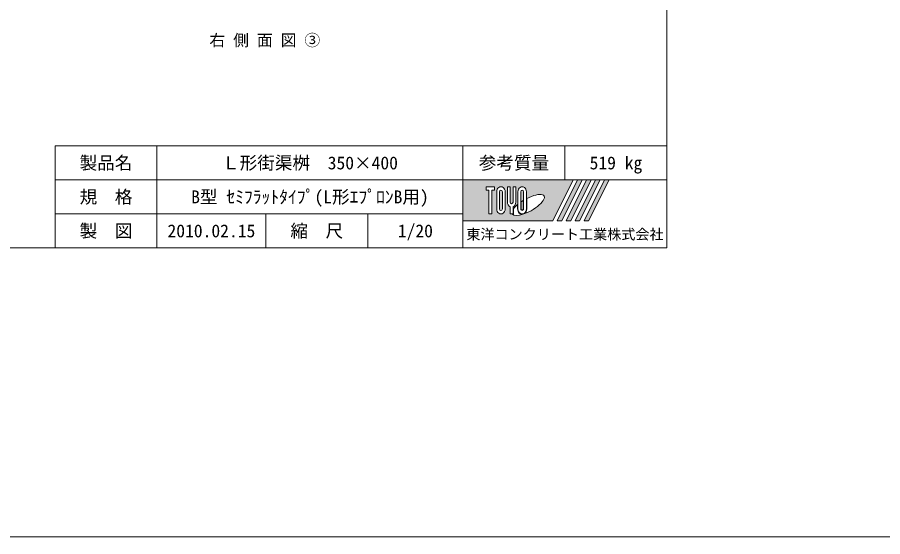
# Model space of a CAD drawing. Units: millimetres at full size; details may follow other scales. Extents: x 4207 to 15359, y -7728 to 211.
# Drawn here: x 7126 to 9672, y -7728 to -6200 of the extents above; entities that cross this region are included whole.
import ezdxf
from ezdxf.enums import TextEntityAlignment as Align

# ---------------------------------------------------------------- set-up
doc = ezdxf.new("R2010")
doc.units = ezdxf.units.MM
doc.header["$LTSCALE"] = 15
doc.layers.add('寸法線', color=7, linetype='Continuous', lineweight=9)
doc.layers.add('枠', color=5, linetype='Continuous', lineweight=5)
doc.styles.add('ＭＳ ゴシック', font='')
doc.styles.get('ＭＳ ゴシック').set_extended_font_data('MS Gothic')

msp = doc.modelspace()

# ---------------------------------------------------------------- hatches: boundary and pattern name
at = {"layer": '枠'}
h = msp.add_hatch(color=7, dxfattribs=at)
h.paths.add_polyline_path([(8437.1, -6678.4), (8437.1, -6798.4), (8701.1, -6798.4), (8761.1, -6678.4)])
edge = h.paths.add_edge_path(flags=16)
edge.add_ellipse((8628.78, -6752.27), major_axis=(47.01585, 26.31662), ratio=0.34714733951099963, start_angle=-144.31121569395435, end_angle=72.18990356030616, ccw=False)
edge.add_ellipse((8611.37, -6763.63), major_axis=(-0, 16), ratio=0.8463541875, start_angle=-160.70345584572, end_angle=-90.00000000005076)
edge.add_line((8624.91, -6763.63), (8624.91, -6733.13))
edge = h.paths.add_edge_path(flags=16)
edge.add_ellipse((8611.37, -6713.17), major_axis=(-0, 14.76923), ratio=0.8463541534423831, start_angle=-90.00000000000472, end_angle=89.99999999999545, ccw=False)
edge.add_line((8623.87, -6713.17), (8623.87, -6763.63))
edge.add_ellipse((8611.37, -6763.63), major_axis=(0, 14.76923), ratio=0.8463541534423831, start_angle=90.0000000000266, end_angle=-89.99999999997277, ccw=False)
edge.add_line((8598.87, -6763.63), (8598.87, -6713.17))
edge = h.paths.add_edge_path(flags=16)
edge.add_line((8615.53, -6713.17), (8615.53, -6763.63))
edge.add_ellipse((8611.37, -6763.63), major_axis=(-0, 4.92308), ratio=0.8463542211507153, start_angle=89.99999999997021, end_angle=-90.00000000002962, ccw=False)
edge.add_line((8607.2, -6763.63), (8607.2, -6713.17))
edge.add_ellipse((8611.37, -6713.17), major_axis=(-0, 4.92308), ratio=0.8463542211507153, start_angle=-90.00000000005912, end_angle=89.99999999994031, ccw=False)
edge = h.paths.add_edge_path(flags=16)
edge.add_line((8614.49, -6738.96), (8614.49, -6763.63))
edge.add_ellipse((8611.37, -6763.63), major_axis=(0, 3.69231), ratio=0.8463540961371586, start_angle=90.0000000001578, end_angle=-89.99999999984169, ccw=False)
edge.add_line((8608.24, -6763.63), (8608.24, -6743))
edge.add_ellipse((8628.78, -6752.27), major_axis=(47.01585, 26.31662), ratio=0.34714733951099963, start_angle=107.79174152027852, end_angle=126.47131839506872, ccw=False)
edge = h.paths.add_edge_path(flags=16)
edge.add_line((8592.62, -6698.4), (8592.62, -6743.63))
edge.add_ellipse((8580.12, -6743.63), major_axis=(0, 14.76923), ratio=0.8463541534423831, start_angle=-163.34116673754124, end_angle=-89.99999999998113, ccw=False)
edge.add_line((8584.28, -6757.55), (8584.28, -6778.4))
edge.add_line((8584.28, -6778.4), (8575.95, -6778.4))
edge.add_line((8575.95, -6778.4), (8575.95, -6757.55))
edge.add_ellipse((8580.12, -6743.63), major_axis=(-0, 14.76923), ratio=0.8463541534423831, start_angle=89.9999999999813, end_angle=163.34116673754113, ccw=False)
edge.add_line((8567.62, -6743.63), (8567.62, -6698.4))
edge.add_line((8567.62, -6698.4), (8575.95, -6698.4))
edge.add_line((8575.95, -6698.4), (8575.95, -6743.63))
edge.add_ellipse((8580.12, -6743.63), major_axis=(0, 4.92308), ratio=0.8463542211507153, start_angle=90.00000000004619, end_angle=-89.99999999995396)
edge.add_line((8584.28, -6743.63), (8584.28, -6698.4))
edge.add_line((8584.28, -6698.4), (8592.62, -6698.4))
edge = h.paths.add_edge_path(flags=16)
edge.add_line((8597.82, -6750.89), (8597.82, -6763.63))
edge.add_ellipse((8611.37, -6763.63), major_axis=(0, 16), ratio=0.8463541875, start_angle=90.00000000001806, end_angle=-171.54426984634338)
edge.add_ellipse((8628.78, -6752.27), major_axis=(47.01585, 26.31662), ratio=0.34714733951099963, start_angle=-178.6495357090032, end_angle=-148.2924418321519, ccw=False)
edge.add_line((8582.49, -6779.63), (8585.32, -6779.63))
edge.add_line((8585.32, -6779.63), (8585.32, -6764.03))
edge.add_ellipse((8628.78, -6752.27), major_axis=(47.01585, 26.31662), ratio=0.34714733951099963, start_angle=148.21912017273542, end_angle=165.90812154571032, ccw=False)
edge = h.paths.add_edge_path(flags=16)
edge.add_ellipse((8548.87, -6713.17), major_axis=(0, 14.76923), ratio=0.8463541534423831, start_angle=-89.9999999999693, end_angle=90.00000000003081, ccw=False)
edge.add_line((8561.37, -6713.17), (8561.37, -6763.63))
edge.add_ellipse((8548.87, -6763.63), major_axis=(-0, 14.76923), ratio=0.8463541534423831, start_angle=89.99999999998431, end_angle=-90.0000000000154, ccw=False)
edge.add_line((8536.37, -6763.63), (8536.37, -6713.17))
edge = h.paths.add_edge_path(flags=16)
edge.add_line((8553.03, -6713.17), (8553.03, -6763.63))
edge.add_ellipse((8548.87, -6763.63), major_axis=(0, 4.92308), ratio=0.8463542211507153, start_angle=90.0000000000548, end_angle=-89.99999999994566, ccw=False)
edge.add_line((8544.7, -6763.63), (8544.7, -6713.17))
edge.add_ellipse((8548.87, -6713.17), major_axis=(-0, 4.92308), ratio=0.8463542211507153, start_angle=-90.00000000005912, end_angle=89.99999999994031, ccw=False)
h.paths.add_polyline_path([(8530.12, -6698.4), (8530.12, -6708.25), (8521.78, -6708.25), (8521.78, -6778.4), (8513.45, -6778.4), (8513.45, -6708.25), (8505.12, -6708.25), (8505.12, -6698.4)], flags=16)
for points in [[(8714.3, -6798.4), (8727.5, -6798.4), (8787.5, -6678.4), (8774.3, -6678.4)], [(8813.9, -6678.4), (8800.7, -6678.4), (8740.7, -6798.4), (8753.9, -6798.4)], [(8840.3, -6678.4), (8827.1, -6678.4), (8767.1, -6798.4), (8780.3, -6798.4)], [(8866.7, -6678.4), (8853.5, -6678.4), (8793.5, -6798.4), (8806.7, -6798.4)]]:
    msp.add_hatch(color=7, dxfattribs=at).paths.add_polyline_path(points)

# ---------------------------------------------------------------- linework, layer by layer
at = {"layer": '枠', "lineweight": 20}
for p, q in [((9037.1, -6878.4), (9037.1, -1278.4)), ((9037.1, -6578.4), (7237.1, -6578.4)), ((7237.1, -6878.4), (7237.1, -6578.4)), ((7537.1, -6878.4), (7537.1, -6578.4)), ((8437.1, -6878.4), (8437.1, -6578.4)), ((8737.1, -6678.4), (8737.1, -6578.4)), ((9037.1, -6678.4), (7237.1, -6678.4)), ((8437.1, -6778.4), (7237.1, -6778.4)), ((7857.1, -6878.4), (7857.1, -6778.4)), ((8157.1, -6878.4), (8157.1, -6778.4)), ((9037.1, -6878.4), (5177.1, -6878.4))]:
    msp.add_line(p, q, dxfattribs=at)
at = {"layer": '枠'}
for p, q in [((8437.1, -6678.4), (8761.1, -6678.4)), ((8437.1, -6678.4), (8437.1, -6798.4)), ((8761.1, -6678.4), (8701.1, -6798.4)), ((8774.3, -6678.4), (8714.3, -6798.4)), ((8787.5, -6678.4), (8727.5, -6798.4)), ((8800.7, -6678.4), (8740.7, -6798.4)), ((8813.9, -6678.4), (8753.9, -6798.4)), ((8827.1, -6678.4), (8767.1, -6798.4)), ((8774.3, -6678.4), (8787.5, -6678.4)), ((8840.3, -6678.4), (8780.3, -6798.4)), ((8853.5, -6678.4), (8793.5, -6798.4)), ((8800.7, -6678.4), (8813.9, -6678.4)), ((8866.7, -6678.4), (8806.7, -6798.4)), ((8827.1, -6678.4), (8840.3, -6678.4)), ((8853.5, -6678.4), (8866.7, -6678.4)), ((8505.12, -6698.4), (8530.12, -6698.4)), ((8505.12, -6698.4), (8505.12, -6708.25)), ((8513.45, -6708.25), (8505.12, -6708.25)), ((8513.45, -6708.25), (8513.45, -6778.4)), ((8530.12, -6708.25), (8521.78, -6708.25)), ((8521.78, -6708.25), (8521.78, -6778.4)), ((8530.12, -6698.4), (8530.12, -6708.25)), ((8536.37, -6713.17), (8536.37, -6763.63)), ((8544.7, -6763.63), (8544.7, -6713.17)), ((8553.03, -6713.17), (8553.03, -6763.63)), ((8561.37, -6763.63), (8561.37, -6713.17)), ((8567.62, -6743.63), (8567.62, -6698.4)), ((8567.62, -6698.4), (8575.95, -6698.4)), ((8575.95, -6698.4), (8575.95, -6743.63)), ((8584.28, -6743.63), (8584.28, -6698.4)), ((8584.28, -6698.4), (8592.62, -6698.4)), ((8592.62, -6698.4), (8592.62, -6743.63)), ((8598.87, -6713.17), (8598.87, -6763.63)), ((8607.2, -6763.63), (8607.2, -6713.17)), ((8615.53, -6713.17), (8615.53, -6763.63)), ((8623.87, -6763.63), (8623.87, -6713.17)), ((8608.24, -6763.63), (8608.24, -6743)), ((8614.49, -6738.96), (8614.49, -6763.63)), ((8624.91, -6763.63), (8624.91, -6733.13)), ((8575.95, -6757.55), (8575.95, -6778.4)), ((8584.28, -6757.55), (8584.28, -6778.4)), ((8585.32, -6764.03), (8585.32, -6779.63)), ((8597.82, -6750.89), (8597.82, -6763.63)), ((8521.78, -6778.4), (8513.45, -6778.4)), ((8584.28, -6778.4), (8575.95, -6778.4)), ((8582.49, -6779.63), (8585.32, -6779.63)), ((8437.1, -6798.4), (8701.1, -6798.4)), ((8714.3, -6798.4), (8727.5, -6798.4)), ((8740.7, -6798.4), (8753.9, -6798.4)), ((8767.1, -6798.4), (8780.3, -6798.4)), ((8793.5, -6798.4), (8806.7, -6798.4))]:
    msp.add_line(p, q, dxfattribs=at)
at = {"layer": '枠', "color": 1, "lineweight": 9}
msp.add_line((15359.07, -7728.4), (4207.39, -7728.4), dxfattribs=at)
at = {"layer": '枠'}
for centre, major_axis, ratio, start_param, end_param in [((8548.87, -6713.17), (0, 14.76923), 0.846354, 4.7123889803851435, 7.853981633974938), ((8548.87, -6713.17), (-0, 4.92308), 0.846354, 4.712388980383817, 7.853981633973602), ((8611.37, -6713.17), (-0, 14.76923), 0.846354, 4.7123889803846195, 7.853981633974415), ((8611.37, -6713.17), (-0, 4.92308), 0.846354, 4.712388980383817, 7.853981633973602), ((8628.78, -6752.27), (47.01585, 26.31662), 0.347147, 4.262185332381571, 7.7429162813385615), ((8580.12, -6743.63), (-0, 14.76923), 0.846354, 1.5707963267946201, 2.8017557441349847), ((8580.12, -6743.63), (0, 4.92308), 0.846354, 1.5707963267955787, 4.71238898038537), ((8580.12, -6743.63), (0, 14.76923), 0.846354, 3.481429563044601, 4.712388980384969), ((8628.78, -6752.27), (47.01585, 26.31662), 0.347147, 1.6817405097969864, 1.821983319661551), ((8548.87, -6763.63), (-0, 14.76923), 0.846354, 1.5707963267946643, 4.712388980384462), ((8548.87, -6763.63), (0, 4.92308), 0.846354, 1.5707963267957068, 4.7123889803854935), ((8628.78, -6752.27), (47.01585, 26.31662), 0.347147, 2.0815196641224314, 2.5155126073167615), ((8611.37, -6763.63), (0, 16), 0.846354, 1.5707963267951635, 3.315467866329177), ((8611.37, -6763.63), (0, 14.76923), 0.846354, 1.570796326795289, 4.71238898038509), ((8611.37, -6763.63), (-0, 4.92308), 0.846354, 1.570796326794456, 4.712388980384253), ((8611.37, -6763.63), (0, 3.69231), 0.846354, 1.5707963267972287, 4.712388980387029), ((8611.37, -6763.63), (-0, 16), 0.846354, 3.5338438000142776, 4.71238898038394), ((8628.78, -6752.27), (47.01585, 26.31662), 0.347147, 3.2093975090572187, 4.200445063285463)]:
    msp.add_ellipse(centre, major_axis=major_axis, ratio=ratio, start_param=start_param, end_param=end_param, dxfattribs=at)

# ---------------------------------------------------------------- texts
at = {"layer": '寸法線', "style": 'ＭＳ ゴシック'}
msp.add_text('右 側 面 図 ③', height=34.18, dxfattribs=at).set_placement((7854.26, -6267.36), align=Align.MIDDLE_CENTER)
at = {"layer": '枠', "color": 7, "style": 'ＭＳ ゴシック'}
for s, height, p in [('製品名', 37.98, (7387.1, -6628.4)), ('Ｌ形街渠桝\u3000350×400', 37.98, (7987.1, -6628.4)), ('参考質量', 37.98, (8587.1, -6628.4)), ('519 kg', 37.98, (8887.1, -6628.4)), ('規\u3000格', 37.98, (7387.1, -6728.4)), ('B型 ｾﾐﾌﾗｯﾄﾀｲﾌﾟ(L形ｴﾌﾟﾛﾝB用)', 37.98, (7987.1, -6728.4)), ('製\u3000図', 37.98, (7387.1, -6828.4)), ('2010.02.15', 37.98, (7697.1, -6828.4)), ('縮\u3000尺', 37.98, (8007.1, -6828.4)), ('1/20', 37.98, (8297.1, -6828.4)), ('東洋コンクリート工業株式会社', 30.38, (8737.1, -6838.4))]:
    msp.add_text(s, height=height, dxfattribs=at).set_placement(p, align=Align.MIDDLE_CENTER)

doc.saveas('drawing.dxf')
